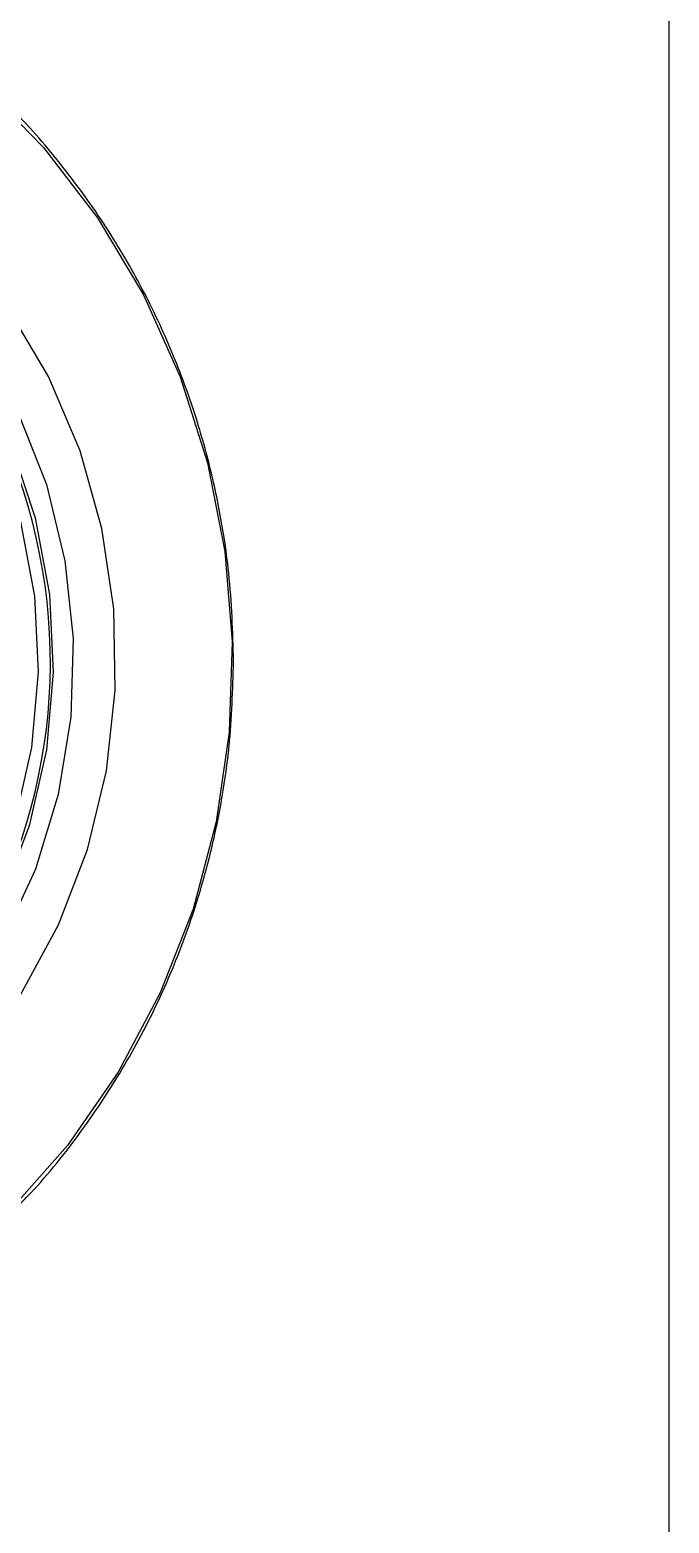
# Model space of a CAD drawing. Header units: inches. Extents: x 0 to 84, y -22 to 124.
# Drawn here: x 54.996 to 55.82, y 15.955 to 17.881 of the extents above; entities that cross this region are included whole.
import ezdxf

# ---------------------------------------------------------------- set-up
doc = ezdxf.new("R2010")
doc.units = ezdxf.units.IN
doc.header["$MEASUREMENT"] = 0
doc.layers.add('1', color=4, linetype='Continuous')
doc.layers.add('BDIM_CYAN', color=4, linetype='Continuous')

# ---------------------------------------------------------------- blocks, each defined once
blk = doc.blocks.new('2026 RELAY')
at = {"layer": '1', "color": 3, "linetype": 'Continuous', "lineweight": 25}
blk.add_line((55.8204, 28.0669), (55.8201, 12.8695), dxfattribs=at)
at = {"layer": 'BDIM_CYAN', "flags": 128}
for points in [[(55.1638, 16.1388), (55.1096, 16.0366), (55.0442, 15.942), (54.9686, 15.8561)], [(54.845, 17.3825), (54.9333, 17.3112), (55.013, 17.2295), (55.0829, 17.1384), (55.142, 17.0393), (55.1895, 16.9336), (55.2248, 16.8227), (55.2473, 16.7083), (55.2567, 16.5918), (55.2529, 16.475), (55.236, 16.3595), (55.2062, 16.2469), (55.1638, 16.1388)], [(55.0324, 16.2266), (55.0697, 16.3237), (55.0942, 16.4253), (55.1056, 16.5293), (55.1037, 16.634), (55.0885, 16.7376), (55.0603, 16.838), (55.0195, 16.9337), (54.967, 17.0227)], [(54.9832, 16.1354), (55.0324, 16.2266)], [(54.9802, 16.8881), (55.0168, 16.7944), (55.0406, 16.6963), (55.0512, 16.5957), (55.0483, 16.4945), (55.032, 16.3947), (55.0026, 16.2983), (54.9607, 16.2071)], [(54.3535, 17.2714), (54.3674, 17.2713), (54.4629, 17.2621), (54.5562, 17.2387), (54.6454, 17.2017), (54.7286, 17.1517), (54.8042, 17.0898), (54.8706, 17.0173), (54.9265, 16.9356), (54.9708, 16.8464), (55.0024, 16.7514), (55.0209, 16.6528), (55.0258, 16.5524), (55.017, 16.4522), (54.9947, 16.3544), (54.9594, 16.261)], [(54.3529, 17.2518), (54.3663, 17.2516), (54.4591, 17.2427), (54.5498, 17.2199), (54.6365, 17.1839), (54.7174, 17.1353), (54.7909, 17.0752), (54.8554, 17.0047), (54.9098, 16.9253), (54.9528, 16.8385), (54.9836, 16.7463), (55.0015, 16.6504), (55.0063, 16.5528), (54.9978, 16.4554), (54.9761, 16.3604), (54.9417, 16.2695), (54.8954, 16.1847), (54.838, 16.1077), (54.7708, 16.04), (54.695, 15.983), (54.6123, 15.9379), (54.5243, 15.9056), (54.4328, 15.8868), (54.353, 15.8817)]]:
    blk.add_lwpolyline(points, dxfattribs=at)
at = {"layer": 'BDIM_CYAN'}
blk.add_arc((54.302, 16.5651), 0.72, 318.6768, 63.8414, dxfattribs=at)
for points, knots in [([(55.2584, 16.5667), (55.2573, 16.6047), (55.2557, 16.6581), (55.245, 16.7365), (55.2322, 16.8033), (55.2108, 16.8815), (55.1817, 16.9619), (55.144, 17.0432), (55.0977, 17.1234), (55.0425, 17.2006), (54.9891, 17.264), (54.9516, 17.2983), (54.9377, 17.311)], [0, 0, 0, 0, 0.135476, 0.190838, 0.282732, 0.378396, 0.48124, 0.588842, 0.700238, 0.814676, 0.931639, 1, 1, 1, 1]), ([(54.9485, 15.8324), (54.9663, 15.8497), (55.0086, 15.8907), (55.0663, 15.964), (55.1221, 16.0496), (55.1682, 16.1395), (55.204, 16.2302), (55.2286, 16.3147), (55.244, 16.3897), (55.2556, 16.4716), (55.2573, 16.53), (55.2584, 16.5667)], [0, 0, 0, 0, 0.091835, 0.217971, 0.34327, 0.467018, 0.587506, 0.699375, 0.787581, 0.866586, 1, 1, 1, 1])]:
    blk.add_open_spline(points, degree=3, knots=knots, dxfattribs=at)

msp = doc.modelspace()

# ---------------------------------------------------------------- block references
msp.add_blockref('2026 RELAY', (0, 0.5))

doc.saveas('drawing.dxf')
